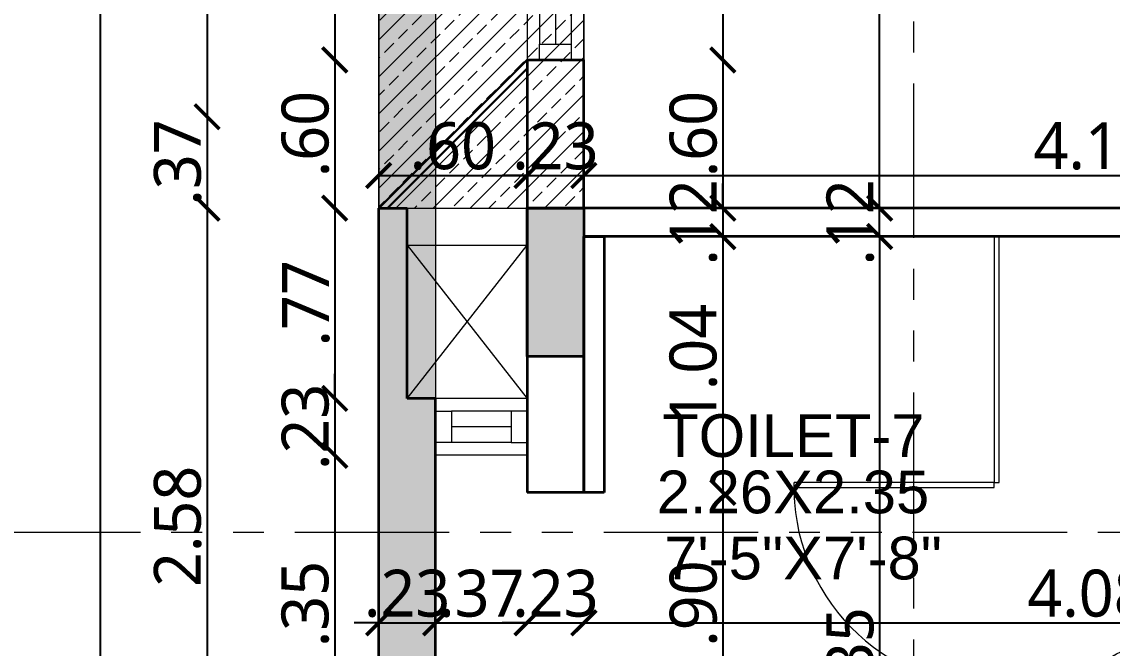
# Model space of a CAD drawing. Extents: x 2450 to 2649, y -7 to 131.
# Drawn here: x 2453.138 to 2457.551, y 64.899 to 67.434 of the extents above; entities that cross this region are included whole.
import ezdxf

# ---------------------------------------------------------------- set-up
doc = ezdxf.new("R2010")
doc.units = 0
doc.header["$MEASUREMENT"] = 0
doc.header["$PDMODE"] = 34
doc.linetypes.add('HIDDEN', pattern=[0.375, 0.25, -0.125])
doc.linetypes.add('PHANTOM2', pattern=[1.25, 0.625, -0.125, 0.125, -0.125, 0.125, -0.125])
for name, color, linetype, lineweight in [('COLUMN', 5, 'Continuous', 35), ('DOOR-WINDOW', 35, 'Continuous', 13), ('DROP', 35, 'Continuous', 13), ('M.S.JALI', 200, 'Continuous', 30), ('SECTION LINE', 3, 'PHANTOM2', 5), ('TEXT-1', 7, 'Continuous', 9), ('WALL', 30, 'Continuous', 35), ('WINDOW-LINE', 25, 'Continuous', 9)]:
    doc.layers.add(name, color=color, linetype=linetype, lineweight=lineweight)
for name, color, linetype, lineweight, true_color in [('COULMN HATCH', 7, 'Continuous', 13, 0xadadad), ('HEATCH BEAM BOTTOM', 7, 'Continuous', 13, 0x92bdc9), ('INTERIOR', 7, 'Continuous', 9, 0x878b6f), ('R.C.C PROJATION', 7, 'HIDDEN', 13, 0xa32900), ('WORKING DIM', 7, 'Continuous', 15, 0x292929)]:
    doc.layers.add(name, color=color, linetype=linetype, lineweight=lineweight, true_color=true_color)
doc.styles.add('ARIAL', font='arial.ttf')
doc.styles.get("Standard").update_dxf_attribs({"font": 'malgunsl.ttf'})
doc.dimstyles.new('R07', dxfattribs={"dimtxt": 0.19, "dimasz": 0.1, "dimexe": 0.18, "dimexo": 0.0625, "dimgap": 0.02, "dimtad": 1, "dimzin": 4, "dimdsep": 46, "dimtxsty": 'Standard', "dimblk": 'ARCHTICK', "dimcen": 0, "dimse1": 1, "dimse2": 1, "dimclrd": 256, "dimclre": 48, "dimclrt": 256, "dimadec": 0, "dimazin": 0, "dimtm": 1e-09, "dimtfac": 1, "dimtix": 1, "dimtmove": 1, "dimatfit": 3, "dimfxl": 0.18, "dimtolj": 1, "dimtzin": 0, "dimlwe": 15, "dimarcsym": 0})

# ---------------------------------------------------------------- blocks, each defined once
blk = doc.blocks.new('*U33')
at = {"layer": 'WINDOW-LINE'}
for p, q in [((175536.9, -38738.57), (175536.9, -38724.1)), ((175545.9, -38738.57), (175545.9, -38724.1))]:
    blk.add_line(p, q, dxfattribs=at)
at = {"layer": 'WINDOW-LINE', "color": 35, "true_color": 0x9d754d}
for p, q in [((175538.9, -38736.07), (175538.9, -38726.6)), ((175543.9, -38736.07), (175543.9, -38726.6))]:
    blk.add_line(p, q, dxfattribs=at)
at = {"layer": 'WINDOW-LINE', "color": 4, "true_color": 0x24ffff}
blk.add_line((175541.4, -38736.07), (175541.4, -38726.6), dxfattribs=at)
at = {"layer": 'WINDOW-LINE'}
for points in [[(175536.9, -38724.1), (175545.9, -38724.1), (175545.9, -38724.1), (175536.9, -38724.1)], [(175536.9, -38738.57), (175545.9, -38738.57), (175545.9, -38738.57), (175536.9, -38738.57)]]:
    blk.add_lwpolyline(points, close=True, dxfattribs=at)
at = {"layer": 'WINDOW-LINE', "color": 35, "true_color": 0x9d754d}
for points in [[(175538.9, -38724.1), (175543.9, -38724.1), (175543.9, -38726.6), (175538.9, -38726.6)], [(175538.9, -38738.57), (175543.9, -38738.57), (175543.9, -38736.07), (175538.9, -38736.07)]]:
    blk.add_lwpolyline(points, close=True, dxfattribs=at)
blk = doc.blocks.new('*U36')
at = {"layer": 'WINDOW-LINE'}
for p, q in [((175536.9, -38810.37), (175536.9, -38726.84)), ((175545.9, -38810.37), (175545.9, -38726.84))]:
    blk.add_line(p, q, dxfattribs=at)
at = {"layer": 'WINDOW-LINE', "color": 35, "true_color": 0x9d754d}
for p, q in [((175538.9, -38807.87), (175538.9, -38729.34)), ((175543.9, -38807.87), (175543.9, -38729.34))]:
    blk.add_line(p, q, dxfattribs=at)
at = {"layer": 'WINDOW-LINE', "color": 4, "true_color": 0x24ffff}
blk.add_line((175541.4, -38807.87), (175541.4, -38729.34), dxfattribs=at)
at = {"layer": 'WINDOW-LINE'}
for points in [[(175536.9, -38726.84), (175545.9, -38726.84), (175545.9, -38726.84), (175536.9, -38726.84)], [(175536.9, -38810.37), (175545.9, -38810.37), (175545.9, -38810.37), (175536.9, -38810.37)]]:
    blk.add_lwpolyline(points, close=True, dxfattribs=at)
at = {"layer": 'WINDOW-LINE', "color": 35, "true_color": 0x9d754d}
for points in [[(175538.9, -38726.84), (175543.9, -38726.84), (175543.9, -38729.34), (175538.9, -38729.34)], [(175538.9, -38810.37), (175543.9, -38810.37), (175543.9, -38807.87), (175538.9, -38807.87)]]:
    blk.add_lwpolyline(points, close=True, dxfattribs=at)
blk = doc.blocks.new('_ArchTick')
at = {"color": 0, "linetype": 'ByBlock', "const_width": 0.15}
blk.add_lwpolyline([(-0.5, -0.5), (0.5, 0.5)], dxfattribs=at)
blk = doc.blocks.new('*D3868')
at = {"layer": 'DEFPOINTS', "color": 0, "transparency": 16777216}
for p in [(2455.1828, 69.4144), (2454.4048, 67.2796), (2455.1828, 67.2796)]:
    blk.add_point(p, dxfattribs=at)
at = {"layer": 'WORKING DIM', "lineweight": -2, "transparency": 16777216}
blk.add_line((2454.4048, 69.4144), (2454.4048, 67.2796), dxfattribs=at)
at = {"layer": 'WORKING DIM', "lineweight": -2, "transparency": 16777216, "xscale": 0.1, "yscale": 0.1, "zscale": 0.1}
for p, rotation in [((2454.4048, 69.4144), 90), ((2454.4048, 67.2796), 270)]:
    blk.add_blockref('_ArchTick', p, dxfattribs=dict(at, rotation=rotation))
at = {"layer": 'WORKING DIM', "transparency": 16777216, "insert": (2454.286, 68.347), "char_height": 0.19, "attachment_point": 5, "rotation": 90}
blk.add_mtext('\\A1;2.13', dxfattribs=at)
blk = doc.blocks.new('*D3869')
at = {"layer": 'DEFPOINTS', "color": 0, "transparency": 16777216}
for p in [(2455.1828, 67.2796), (2454.4048, 66.6796), (2455.1828, 66.6796)]:
    blk.add_point(p, dxfattribs=at)
at = {"layer": 'WORKING DIM', "lineweight": -2, "transparency": 16777216}
blk.add_line((2454.4048, 67.2796), (2454.4048, 66.6796), dxfattribs=at)
at = {"layer": 'WORKING DIM', "lineweight": -2, "transparency": 16777216, "xscale": 0.1, "yscale": 0.1, "zscale": 0.1}
for p, rotation in [((2454.4048, 67.2796), 90), ((2454.4048, 66.6796), 270)]:
    blk.add_blockref('_ArchTick', p, dxfattribs=dict(at, rotation=rotation))
at = {"layer": 'WORKING DIM', "transparency": 16777216, "insert": (2454.2865, 66.9796), "char_height": 0.19, "attachment_point": 5, "rotation": 90}
blk.add_mtext('\\A1;.60', dxfattribs=at)
blk = doc.blocks.new('*D3870')
at = {"layer": 'DEFPOINTS', "color": 0, "transparency": 16777216}
for p in [(2455.1828, 66.6796), (2454.4048, 65.9096), (2454.7553, 65.9096)]:
    blk.add_point(p, dxfattribs=at)
at = {"layer": 'WORKING DIM', "lineweight": -2, "transparency": 16777216}
blk.add_line((2454.4048, 66.6796), (2454.4048, 65.9096), dxfattribs=at)
at = {"layer": 'WORKING DIM', "lineweight": -2, "transparency": 16777216, "xscale": 0.1, "yscale": 0.1, "zscale": 0.1}
for p, rotation in [((2454.4048, 66.6796), 90), ((2454.4048, 65.9096), 270)]:
    blk.add_blockref('_ArchTick', p, dxfattribs=dict(at, rotation=rotation))
at = {"layer": 'WORKING DIM', "transparency": 16777216, "insert": (2454.2884, 66.2946), "char_height": 0.19, "attachment_point": 5, "rotation": 90}
blk.add_mtext('\\A1;.77', dxfattribs=at)
blk = doc.blocks.new('*D3871')
at = {"layer": 'DEFPOINTS', "color": 0, "transparency": 16777216}
for p in [(2454.7553, 65.9096), (2454.4048, 65.6796), (2454.8128, 65.6796)]:
    blk.add_point(p, dxfattribs=at)
at = {"layer": 'WORKING DIM', "lineweight": -2, "transparency": 16777216}
for p, q in [((2454.4048, 65.9096), (2454.4048, 66.0096)), ((2454.4048, 65.9096), (2454.4048, 65.6796)), ((2454.4048, 65.6796), (2454.4048, 65.5796))]:
    blk.add_line(p, q, dxfattribs=at)
at = {"layer": 'WORKING DIM', "lineweight": -2, "transparency": 16777216, "xscale": 0.1, "yscale": 0.1, "zscale": 0.1}
for p, rotation in [((2454.4048, 65.9096), 270), ((2454.4048, 65.6796), 90)]:
    blk.add_blockref('_ArchTick', p, dxfattribs=dict(at, rotation=rotation))
at = {"layer": 'WORKING DIM', "transparency": 16777216, "insert": (2454.2865, 65.7946), "char_height": 0.19, "attachment_point": 5, "rotation": 90}
blk.add_mtext('\\A1;.23', dxfattribs=at)
blk = doc.blocks.new('*D3872')
at = {"layer": 'DEFPOINTS', "color": 0, "transparency": 16777216}
for p in [(2454.8128, 65.6796), (2454.4048, 64.3346), (2454.8128, 64.3346)]:
    blk.add_point(p, dxfattribs=at)
at = {"layer": 'WORKING DIM', "lineweight": -2, "transparency": 16777216}
blk.add_line((2454.4048, 65.6796), (2454.4048, 64.3346), dxfattribs=at)
at = {"layer": 'WORKING DIM', "lineweight": -2, "transparency": 16777216, "xscale": 0.1, "yscale": 0.1, "zscale": 0.1}
for p, rotation in [((2454.4048, 65.6796), 90), ((2454.4048, 64.3346), 270)]:
    blk.add_blockref('_ArchTick', p, dxfattribs=dict(at, rotation=rotation))
at = {"layer": 'WORKING DIM', "transparency": 16777216, "insert": (2454.286, 65.0071), "char_height": 0.19, "attachment_point": 5, "rotation": 90}
blk.add_mtext('\\A1;1.35', dxfattribs=at)
blk = doc.blocks.new('*D3879')
at = {"layer": 'DEFPOINTS', "color": 0, "transparency": 16777216}
for p in [(2455.1828, 69.6444), (2453.888, 67.0496), (2454.9978, 67.0496)]:
    blk.add_point(p, dxfattribs=at)
at = {"layer": 'WORKING DIM', "lineweight": -2, "transparency": 16777216}
blk.add_line((2453.888, 69.6444), (2453.888, 67.0496), dxfattribs=at)
at = {"layer": 'WORKING DIM', "lineweight": -2, "transparency": 16777216, "xscale": 0.1, "yscale": 0.1, "zscale": 0.1}
for p, rotation in [((2453.888, 69.6444), 90), ((2453.888, 67.0496), 270)]:
    blk.add_blockref('_ArchTick', p, dxfattribs=dict(at, rotation=rotation))
at = {"layer": 'WORKING DIM', "transparency": 16777216, "insert": (2453.7697, 68.347), "char_height": 0.19, "attachment_point": 5, "rotation": 90}
blk.add_mtext('\\A1;2.59', dxfattribs=at)
blk = doc.blocks.new('*D3880')
at = {"layer": 'DEFPOINTS', "color": 0, "transparency": 16777216}
for p in [(2454.9978, 67.0496), (2453.888, 66.6796), (2454.9403, 66.6796)]:
    blk.add_point(p, dxfattribs=at)
at = {"layer": 'WORKING DIM', "lineweight": -2, "transparency": 16777216}
blk.add_line((2453.888, 67.0496), (2453.888, 66.6796), dxfattribs=at)
at = {"layer": 'WORKING DIM', "lineweight": -2, "transparency": 16777216, "xscale": 0.1, "yscale": 0.1, "zscale": 0.1}
for p, rotation in [((2453.888, 67.0496), 90), ((2453.888, 66.6796), 270)]:
    blk.add_blockref('_ArchTick', p, dxfattribs=dict(at, rotation=rotation))
at = {"layer": 'WORKING DIM', "transparency": 16777216, "insert": (2453.7697, 66.8646), "char_height": 0.19, "attachment_point": 5, "rotation": 90}
blk.add_mtext('\\A1;.37', dxfattribs=at)
blk = doc.blocks.new('*D3881')
at = {"layer": 'DEFPOINTS', "color": 0, "transparency": 16777216}
for p in [(2454.9403, 66.6796), (2453.888, 64.1046), (2454.9403, 64.1046)]:
    blk.add_point(p, dxfattribs=at)
at = {"layer": 'WORKING DIM', "lineweight": -2, "transparency": 16777216}
blk.add_line((2453.888, 66.6796), (2453.888, 64.1046), dxfattribs=at)
at = {"layer": 'WORKING DIM', "lineweight": -2, "transparency": 16777216, "xscale": 0.1, "yscale": 0.1, "zscale": 0.1}
for p, rotation in [((2453.888, 66.6796), 90), ((2453.888, 64.1046), 270)]:
    blk.add_blockref('_ArchTick', p, dxfattribs=dict(at, rotation=rotation))
at = {"layer": 'WORKING DIM', "transparency": 16777216, "insert": (2453.7697, 65.3921), "char_height": 0.19, "attachment_point": 5, "rotation": 90}
blk.add_mtext('\\A1;2.58', dxfattribs=at)
blk = doc.blocks.new('*D3918')
at = {"layer": 'DEFPOINTS', "color": 0, "transparency": 16777216}
for p in [(2455.4128, 69.4144), (2455.4128, 67.2796), (2455.9751, 67.2796)]:
    blk.add_point(p, dxfattribs=at)
at = {"layer": 'WORKING DIM', "lineweight": -2, "transparency": 16777216}
blk.add_line((2455.9751, 69.4144), (2455.9751, 67.2796), dxfattribs=at)
at = {"layer": 'WORKING DIM', "lineweight": -2, "transparency": 16777216, "xscale": 0.1, "yscale": 0.1, "zscale": 0.1}
for p, rotation in [((2455.9751, 69.4144), 90), ((2455.9751, 67.2796), 270)]:
    blk.add_blockref('_ArchTick', p, dxfattribs=dict(at, rotation=rotation))
at = {"layer": 'WORKING DIM', "transparency": 16777216, "insert": (2455.8563, 68.347), "char_height": 0.19, "attachment_point": 5, "rotation": 90}
blk.add_mtext('\\A1;2.13', dxfattribs=at)
blk = doc.blocks.new('*D3919')
at = {"layer": 'DEFPOINTS', "color": 0, "transparency": 16777216}
for p in [(2455.4128, 67.2796), (2455.4128, 66.6796), (2455.9751, 66.6796)]:
    blk.add_point(p, dxfattribs=at)
at = {"layer": 'WORKING DIM', "lineweight": -2, "transparency": 16777216}
blk.add_line((2455.9751, 67.2796), (2455.9751, 66.6796), dxfattribs=at)
at = {"layer": 'WORKING DIM', "lineweight": -2, "transparency": 16777216, "xscale": 0.1, "yscale": 0.1, "zscale": 0.1}
for p, rotation in [((2455.9751, 67.2796), 90), ((2455.9751, 66.6796), 270)]:
    blk.add_blockref('_ArchTick', p, dxfattribs=dict(at, rotation=rotation))
at = {"layer": 'WORKING DIM', "transparency": 16777216, "insert": (2455.8568, 66.9796), "char_height": 0.19, "attachment_point": 5, "rotation": 90}
blk.add_mtext('\\A1;.60', dxfattribs=at)
blk = doc.blocks.new('*D3920')
at = {"layer": 'DEFPOINTS', "color": 0, "transparency": 16777216}
for p in [(2455.4128, 66.6796), (2455.4128, 66.5646), (2455.9751, 66.5646)]:
    blk.add_point(p, dxfattribs=at)
at = {"layer": 'WORKING DIM', "lineweight": -2, "transparency": 16777216}
for p, q in [((2455.9751, 66.6796), (2455.9751, 66.7796)), ((2455.9751, 66.6796), (2455.9751, 66.5646)), ((2455.9751, 66.5646), (2455.9751, 66.4646))]:
    blk.add_line(p, q, dxfattribs=at)
at = {"layer": 'WORKING DIM', "lineweight": -2, "transparency": 16777216, "xscale": 0.1, "yscale": 0.1, "zscale": 0.1}
for p, rotation in [((2455.9751, 66.6796), 270), ((2455.9751, 66.5646), 90)]:
    blk.add_blockref('_ArchTick', p, dxfattribs=dict(at, rotation=rotation))
at = {"layer": 'WORKING DIM', "transparency": 16777216, "insert": (2455.8566, 66.6221), "char_height": 0.19, "attachment_point": 5, "rotation": 90}
blk.add_mtext('\\A1;.12', dxfattribs=at)
blk = doc.blocks.new('*D3921')
at = {"layer": 'DEFPOINTS', "color": 0, "transparency": 16777216}
for p in [(2455.4128, 66.5646), (2455.4952, 65.5296), (2455.9751, 65.5296)]:
    blk.add_point(p, dxfattribs=at)
at = {"layer": 'WORKING DIM', "lineweight": -2, "transparency": 16777216}
blk.add_line((2455.9751, 66.5646), (2455.9751, 65.5296), dxfattribs=at)
at = {"layer": 'WORKING DIM', "lineweight": -2, "transparency": 16777216, "xscale": 0.1, "yscale": 0.1, "zscale": 0.1}
for p, rotation in [((2455.9751, 66.5646), 90), ((2455.9751, 65.5296), 270)]:
    blk.add_blockref('_ArchTick', p, dxfattribs=dict(at, rotation=rotation))
at = {"layer": 'WORKING DIM', "transparency": 16777216, "insert": (2455.8563, 66.0471), "char_height": 0.19, "attachment_point": 5, "rotation": 90}
blk.add_mtext('\\A1;1.04', dxfattribs=at)
blk = doc.blocks.new('*D3922')
at = {"layer": 'DEFPOINTS', "color": 0, "transparency": 16777216}
for p in [(2455.4952, 65.5296), (2455.4128, 64.6296), (2455.9751, 64.6296)]:
    blk.add_point(p, dxfattribs=at)
at = {"layer": 'WORKING DIM', "lineweight": -2, "transparency": 16777216}
blk.add_line((2455.9751, 65.5296), (2455.9751, 64.6296), dxfattribs=at)
at = {"layer": 'WORKING DIM', "lineweight": -2, "transparency": 16777216, "xscale": 0.1, "yscale": 0.1, "zscale": 0.1}
for p, rotation in [((2455.9751, 65.5296), 90), ((2455.9751, 64.6296), 270)]:
    blk.add_blockref('_ArchTick', p, dxfattribs=dict(at, rotation=rotation))
at = {"layer": 'WORKING DIM', "transparency": 16777216, "insert": (2455.8568, 65.0796), "char_height": 0.19, "attachment_point": 5, "rotation": 90}
blk.add_mtext('\\A1;.90', dxfattribs=at)
blk = doc.blocks.new('*D3929')
at = {"layer": 'DEFPOINTS', "color": 0, "transparency": 16777216}
for p in [(2457.4203, 66.5646), (2456.6097, 64.2196), (2457.0928, 64.2196)]:
    blk.add_point(p, dxfattribs=at)
at = {"layer": 'WORKING DIM', "lineweight": -2, "transparency": 16777216}
blk.add_line((2456.6097, 66.5646), (2456.6097, 64.2196), dxfattribs=at)
at = {"layer": 'WORKING DIM', "lineweight": -2, "transparency": 16777216, "xscale": 0.1, "yscale": 0.1, "zscale": 0.1}
for p, rotation in [((2456.6097, 66.5646), 90), ((2456.6097, 64.2196), 270)]:
    blk.add_blockref('_ArchTick', p, dxfattribs=dict(at, rotation=rotation))
at = {"layer": 'WORKING DIM', "transparency": 16777216, "insert": (2456.4914, 64.8198), "char_height": 0.19, "attachment_point": 5, "rotation": 90}
blk.add_mtext('\\A1;2.35', dxfattribs=at)
blk = doc.blocks.new('*D3930')
at = {"layer": 'DEFPOINTS', "color": 0, "transparency": 16777216}
for p in [(2456.6097, 66.6796), (2457.4203, 66.6796), (2457.4203, 66.5646)]:
    blk.add_point(p, dxfattribs=at)
at = {"layer": 'WORKING DIM', "lineweight": -2, "transparency": 16777216}
for p, q in [((2456.6097, 66.6796), (2456.6097, 66.7796)), ((2456.6097, 66.5646), (2456.6097, 66.6796)), ((2456.6097, 66.5646), (2456.6097, 66.4646))]:
    blk.add_line(p, q, dxfattribs=at)
at = {"layer": 'WORKING DIM', "lineweight": -2, "transparency": 16777216, "xscale": 0.1, "yscale": 0.1, "zscale": 0.1}
for p, rotation in [((2456.6097, 66.6796), 270), ((2456.6097, 66.5646), 90)]:
    blk.add_blockref('_ArchTick', p, dxfattribs=dict(at, rotation=rotation))
at = {"layer": 'WORKING DIM', "transparency": 16777216, "insert": (2456.4912, 66.6221), "char_height": 0.19, "attachment_point": 5, "rotation": 90}
blk.add_mtext('\\A1;.12', dxfattribs=at)
blk = doc.blocks.new('*D3931')
at = {"layer": 'DEFPOINTS', "color": 0, "transparency": 16777216}
for p in [(2456.6097, 71.5276), (2457.3628, 71.5276), (2457.3628, 66.6796)]:
    blk.add_point(p, dxfattribs=at)
at = {"layer": 'WORKING DIM', "lineweight": -2, "transparency": 16777216}
blk.add_line((2456.6097, 66.6796), (2456.6097, 71.5276), dxfattribs=at)
at = {"layer": 'WORKING DIM', "lineweight": -2, "transparency": 16777216, "xscale": 0.1, "yscale": 0.1, "zscale": 0.1}
for p, rotation in [((2456.6097, 71.5276), 90), ((2456.6097, 66.6796), 270)]:
    blk.add_blockref('_ArchTick', p, dxfattribs=dict(at, rotation=rotation))
at = {"layer": 'WORKING DIM', "transparency": 16777216, "insert": (2456.4914, 69.1036), "char_height": 0.19, "attachment_point": 5, "rotation": 90}
blk.add_mtext('\\A1;4.85', dxfattribs=at)
blk = doc.blocks.new('*D4047')
at = {"layer": 'DEFPOINTS', "color": 0, "transparency": 16777216}
for p in [(2454.5828, 65.3921), (2454.8128, 65.1171), (2454.8128, 65.0015)]:
    blk.add_point(p, dxfattribs=at)
at = {"layer": 'WORKING DIM', "lineweight": -2, "transparency": 16777216}
for p, q in [((2454.5828, 65.0015), (2454.4828, 65.0015)), ((2454.5828, 65.0015), (2454.8128, 65.0015)), ((2454.8128, 65.0015), (2454.9128, 65.0015))]:
    blk.add_line(p, q, dxfattribs=at)
at = {"layer": 'WORKING DIM', "lineweight": -2, "transparency": 16777216, "xscale": 0.1, "yscale": 0.1, "zscale": 0.1}
blk.add_blockref('_ArchTick', (2454.5828, 65.0015), dxfattribs=at)
at = {"layer": 'WORKING DIM', "lineweight": -2, "transparency": 16777216, "xscale": 0.1, "yscale": 0.1, "zscale": 0.1, "rotation": 180}
blk.add_blockref('_ArchTick', (2454.8128, 65.0015), dxfattribs=at)
at = {"layer": 'WORKING DIM', "transparency": 16777216, "insert": (2454.6978, 65.1198), "char_height": 0.19, "attachment_point": 5}
blk.add_mtext('\\A1;.23', dxfattribs=at)
blk = doc.blocks.new('*D4048')
at = {"layer": 'DEFPOINTS', "color": 0, "transparency": 16777216}
for p in [(2455.1828, 65.9096), (2454.8128, 65.1171), (2455.1828, 65.0015)]:
    blk.add_point(p, dxfattribs=at)
at = {"layer": 'WORKING DIM', "lineweight": -2, "transparency": 16777216}
blk.add_line((2454.8128, 65.0015), (2455.1828, 65.0015), dxfattribs=at)
at = {"layer": 'WORKING DIM', "lineweight": -2, "transparency": 16777216, "xscale": 0.1, "yscale": 0.1, "zscale": 0.1, "rotation": 180}
blk.add_blockref('_ArchTick', (2454.8128, 65.0015), dxfattribs=at)
at = {"layer": 'WORKING DIM', "lineweight": -2, "transparency": 16777216, "xscale": 0.1, "yscale": 0.1, "zscale": 0.1}
blk.add_blockref('_ArchTick', (2455.1828, 65.0015), dxfattribs=at)
at = {"layer": 'WORKING DIM', "transparency": 16777216, "insert": (2454.9978, 65.1198), "char_height": 0.19, "attachment_point": 5}
blk.add_mtext('\\A1;.37', dxfattribs=at)
blk = doc.blocks.new('*D4049')
at = {"layer": 'DEFPOINTS', "color": 0, "transparency": 16777216}
for p in [(2455.1828, 65.9096), (2455.4128, 65.9096), (2455.4128, 65.0015)]:
    blk.add_point(p, dxfattribs=at)
at = {"layer": 'WORKING DIM', "lineweight": -2, "transparency": 16777216}
for p, q in [((2455.1828, 65.0015), (2455.0828, 65.0015)), ((2455.1828, 65.0015), (2455.4128, 65.0015)), ((2455.4128, 65.0015), (2455.5128, 65.0015))]:
    blk.add_line(p, q, dxfattribs=at)
at = {"layer": 'WORKING DIM', "lineweight": -2, "transparency": 16777216, "xscale": 0.1, "yscale": 0.1, "zscale": 0.1}
blk.add_blockref('_ArchTick', (2455.1828, 65.0015), dxfattribs=at)
at = {"layer": 'WORKING DIM', "lineweight": -2, "transparency": 16777216, "xscale": 0.1, "yscale": 0.1, "zscale": 0.1, "rotation": 180}
blk.add_blockref('_ArchTick', (2455.4128, 65.0015), dxfattribs=at)
at = {"layer": 'WORKING DIM', "transparency": 16777216, "insert": (2455.2978, 65.1198), "char_height": 0.19, "attachment_point": 5}
blk.add_mtext('\\A1;.23', dxfattribs=at)
blk = doc.blocks.new('*D4050')
at = {"layer": 'DEFPOINTS', "color": 0, "transparency": 16777216}
for p in [(2459.4928, 66.5646), (2455.4128, 65.9096), (2459.4928, 65.0015)]:
    blk.add_point(p, dxfattribs=at)
at = {"layer": 'WORKING DIM', "lineweight": -2, "transparency": 16777216}
blk.add_line((2455.4128, 65.0015), (2459.4928, 65.0015), dxfattribs=at)
at = {"layer": 'WORKING DIM', "lineweight": -2, "transparency": 16777216, "xscale": 0.1, "yscale": 0.1, "zscale": 0.1, "rotation": 180}
blk.add_blockref('_ArchTick', (2455.4128, 65.0015), dxfattribs=at)
at = {"layer": 'WORKING DIM', "lineweight": -2, "transparency": 16777216, "xscale": 0.1, "yscale": 0.1, "zscale": 0.1}
blk.add_blockref('_ArchTick', (2459.4928, 65.0015), dxfattribs=at)
at = {"layer": 'WORKING DIM', "transparency": 16777216, "insert": (2457.4528, 65.1198), "char_height": 0.19, "attachment_point": 5}
blk.add_mtext('\\A1;4.08', dxfattribs=at)
blk = doc.blocks.new('*D4061')
at = {"layer": 'DEFPOINTS', "color": 0, "transparency": 16777216}
for p in [(2454.5828, 67.1646), (2455.1828, 67.0496), (2455.1828, 66.8118)]:
    blk.add_point(p, dxfattribs=at)
at = {"layer": 'WORKING DIM', "lineweight": -2, "transparency": 16777216}
blk.add_line((2454.5828, 66.8118), (2455.1828, 66.8118), dxfattribs=at)
at = {"layer": 'WORKING DIM', "lineweight": -2, "transparency": 16777216, "xscale": 0.1, "yscale": 0.1, "zscale": 0.1, "rotation": 180}
blk.add_blockref('_ArchTick', (2454.5828, 66.8118), dxfattribs=at)
at = {"layer": 'WORKING DIM', "lineweight": -2, "transparency": 16777216, "xscale": 0.1, "yscale": 0.1, "zscale": 0.1}
blk.add_blockref('_ArchTick', (2455.1828, 66.8118), dxfattribs=at)
at = {"layer": 'WORKING DIM', "transparency": 16777216, "insert": (2454.8828, 66.9301), "char_height": 0.19, "attachment_point": 5}
blk.add_mtext('\\A1;.60', dxfattribs=at)
blk = doc.blocks.new('*D4062')
at = {"layer": 'DEFPOINTS', "color": 0, "transparency": 16777216}
for p in [(2455.1828, 67.0496), (2455.4128, 66.8118), (2455.4128, 66.6796)]:
    blk.add_point(p, dxfattribs=at)
at = {"layer": 'WORKING DIM', "lineweight": -2, "transparency": 16777216}
for p, q in [((2455.1828, 66.8118), (2455.0828, 66.8118)), ((2455.1828, 66.8118), (2455.4128, 66.8118)), ((2455.4128, 66.8118), (2455.5128, 66.8118))]:
    blk.add_line(p, q, dxfattribs=at)
at = {"layer": 'WORKING DIM', "lineweight": -2, "transparency": 16777216, "xscale": 0.1, "yscale": 0.1, "zscale": 0.1}
blk.add_blockref('_ArchTick', (2455.1828, 66.8118), dxfattribs=at)
at = {"layer": 'WORKING DIM', "lineweight": -2, "transparency": 16777216, "xscale": 0.1, "yscale": 0.1, "zscale": 0.1, "rotation": 180}
blk.add_blockref('_ArchTick', (2455.4128, 66.8118), dxfattribs=at)
at = {"layer": 'WORKING DIM', "transparency": 16777216, "insert": (2455.2978, 66.9301), "char_height": 0.19, "attachment_point": 5}
blk.add_mtext('\\A1;.23', dxfattribs=at)
blk = doc.blocks.new('*D4063')
at = {"layer": 'DEFPOINTS', "color": 0, "transparency": 16777216}
for p in [(2459.5428, 66.8118), (2455.4128, 66.6796), (2459.5428, 66.6796)]:
    blk.add_point(p, dxfattribs=at)
at = {"layer": 'WORKING DIM', "lineweight": -2, "transparency": 16777216}
blk.add_line((2455.4128, 66.8118), (2459.5428, 66.8118), dxfattribs=at)
at = {"layer": 'WORKING DIM', "lineweight": -2, "transparency": 16777216, "xscale": 0.1, "yscale": 0.1, "zscale": 0.1, "rotation": 180}
blk.add_blockref('_ArchTick', (2455.4128, 66.8118), dxfattribs=at)
at = {"layer": 'WORKING DIM', "lineweight": -2, "transparency": 16777216, "xscale": 0.1, "yscale": 0.1, "zscale": 0.1}
blk.add_blockref('_ArchTick', (2459.5428, 66.8118), dxfattribs=at)
at = {"layer": 'WORKING DIM', "transparency": 16777216, "insert": (2457.4778, 66.9306), "char_height": 0.19, "attachment_point": 5}
blk.add_mtext('\\A1;4.13', dxfattribs=at)
blk = doc.blocks.new('*D4107')
at = {"layer": 'DEFPOINTS', "color": 0, "transparency": 16777216}
for p in [(2453.4568, 71.7576), (2455.1828, 71.7576), (2454.5828, 55.6696)]:
    blk.add_point(p, dxfattribs=at)
at = {"layer": 'WORKING DIM', "lineweight": -2, "transparency": 16777216}
blk.add_line((2453.4568, 55.6696), (2453.4568, 71.7576), dxfattribs=at)
at = {"layer": 'WORKING DIM', "lineweight": -2, "transparency": 16777216, "xscale": 0.1, "yscale": 0.1, "zscale": 0.1}
for p, rotation in [((2453.4568, 71.7576), 90), ((2453.4568, 55.6696), 270)]:
    blk.add_blockref('_ArchTick', p, dxfattribs=dict(at, rotation=rotation))
at = {"layer": 'WORKING DIM', "transparency": 16777216, "insert": (2453.338, 63.7136), "char_height": 0.19, "attachment_point": 5, "rotation": 90}
blk.add_mtext('\\A1;16.09', dxfattribs=at)
blk = doc.blocks.new('*U14')
at = {"layer": 'DOOR-WINDOW'}
for points in [[(0.0492, 0.804), (0.0492, 0.0263), (0.0605, 0.0263), (0.0605, 0.804), (0.0492, 0.804)], [(0, 0.05), (0, -0.05), (0.0105, -0.05), (0.0105, -0.0625), (0.048, -0.0625), (0.048, -0.0313), (0.0605, -0.0313), (0.0605, 0.025), (0.048, 0.025), (0.048, 0.0625), (0.0105, 0.0625), (0.0105, 0.05)], [(0.9, 0.05), (0.9, -0.05), (0.8895, -0.05), (0.8895, -0.0625), (0.852, -0.0625), (0.852, -0.0313), (0.8395, -0.0313), (0.8395, 0.025), (0.852, 0.025), (0.852, 0.0625), (0.8895, 0.0625), (0.8895, 0.05)]]:
    blk.add_lwpolyline(points, close=True, dxfattribs=at)
blk.add_arc((0.0605, 0.025), 0.779, 360, 90.3667, dxfattribs=at)

msp = doc.modelspace()

# ---------------------------------------------------------------- hatches: boundary and pattern name
at = {"layer": 'COULMN HATCH', "ltscale": 0.001}
h = msp.add_hatch(color=256, dxfattribs=at)
h.dxf.hatch_style = 1
h.paths.add_polyline_path([(2468.0201, 70.9396), (2468.0201, 70.4896), (2468.2501, 70.4896), (2468.2501, 70.9396)])
h.paths.add_polyline_path([(2473.0501, 70.1946), (2472.8201, 70.1946), (2472.8201, 70.7196), (2473.0501, 70.7196)])
h.paths.add_polyline_path([(2463.5601, 70.7196), (2463.5601, 70.4896), (2463.0351, 70.4896), (2463.0351, 70.7196)])
h.paths.add_polyline_path([(2460.5928, 71.1596), (2460.8228, 71.1596), (2460.8228, 70.6346), (2460.5928, 70.6346)])
h.paths.add_polyline_path([(2455.1828, 71.4546), (2455.4128, 71.4546), (2455.4128, 70.9296), (2455.1828, 70.9296)])
h.paths.add_polyline_path([(2472.8201, 67.0496), (2473.0501, 67.0496), (2473.0501, 66.4496), (2472.8201, 66.4496)])
h.paths.add_polyline_path([(2467.7201, 66.4496), (2467.7201, 66.6796), (2468.4701, 66.6796), (2468.4701, 66.4496)])
h.paths.add_polyline_path([(2463.1501, 66.4496), (2462.9201, 66.4496), (2462.9201, 67.1996), (2463.1501, 67.1996)])
h.paths.add_polyline_path([(2460.8228, 66.4496), (2460.5928, 66.4496), (2460.5928, 67.1996), (2460.8228, 67.1996)])
h.paths.add_polyline_path([(2455.1828, 66.6796), (2455.4128, 66.6796), (2455.4128, 66.0796), (2455.1828, 66.0796)])
h.paths.add_polyline_path([(2460.8228, 63.8046), (2460.5928, 63.8046), (2460.5928, 64.5546), (2460.8228, 64.5546)])
h.paths.add_polyline_path([(2455.1828, 64.6296), (2455.4128, 64.6296), (2455.4128, 64.1046), (2455.1828, 64.1046)])
h.paths.add_polyline_path([(2460.5928, 60.2246), (2460.8228, 60.2246), (2460.8228, 59.6246), (2460.5928, 59.6246)])
h.paths.add_polyline_path([(2455.7828, 59.8546), (2455.7828, 59.6246), (2455.1828, 59.6246), (2455.1828, 59.8546)])
h.paths.add_polyline_path([(2470.1301, 61.0796), (2470.1301, 60.8496), (2469.5301, 60.8496), (2469.5301, 61.0796)])
h.paths.add_polyline_path([(2465.2201, 61.0796), (2465.2201, 60.8496), (2464.4701, 60.8496), (2464.4701, 61.0796)])
h.paths.add_polyline_path([(2472.8201, 61.0796), (2473.0501, 61.0796), (2473.0501, 60.5546), (2472.8201, 60.5546)])
h.paths.add_polyline_path([(2469.9001, 56.4996), (2470.1301, 56.4996), (2470.1301, 56.2696), (2469.9001, 56.2696)])
h.paths.add_polyline_path([(2464.4701, 56.8696), (2464.7001, 56.8696), (2464.7001, 56.2696), (2464.4701, 56.2696)])
at = {"layer": 'DROP', "true_color": 0xf8f6b0}
h = msp.add_hatch(color=51, dxfattribs=at)
h.dxf.hatch_style = 1
h.paths.add_polyline_path([(2454.5828, 55.8996), (2454.5828, 70.9276), (2454.8128, 70.9276), (2454.8128, 55.8996)])
at = {"layer": 'HEATCH BEAM BOTTOM', "ltscale": 10}
h = msp.add_hatch(dxfattribs=at)
h.set_pattern_fill('ANSI33', color=256, scale=0.42495323)
h.paths.add_polyline_path([(2454.5828, 66.6796), (2455.4128, 66.6796), (2455.4128, 71.7576), (2454.5828, 71.7576)])

# ---------------------------------------------------------------- linework, layer by layer
at = {"layer": 'COLUMN'}
msp.add_lwpolyline([(2455.1828, 66.6796), (2455.4128, 66.6796), (2455.4128, 66.0796), (2455.1828, 66.0796)], close=True, dxfattribs=at)
at = {"layer": 'DROP'}
for p, q in [((2454.6978, 66.6796), (2455.1828, 66.6796)), ((2454.6978, 66.5296), (2455.1828, 65.9096)), ((2454.6978, 65.9096), (2455.1828, 66.5296)), ((2454.6978, 66.5296), (2455.1828, 66.5296))]:
    msp.add_line(p, q, dxfattribs=at)
msp.add_lwpolyline([(2454.5828, 55.8996), (2454.5828, 70.9276), (2454.8128, 70.9276), (2454.8128, 55.8996)], close=True, dxfattribs=at)
at = {"layer": 'HEATCH BEAM BOTTOM'}
msp.add_lwpolyline([(2454.5828, 66.6796), (2455.4128, 66.6796), (2455.4128, 71.7576), (2454.5828, 71.7576), (2454.5828, 66.6796)], dxfattribs=at)
at = {"layer": 'INTERIOR', "color": 4}
msp.add_lwpolyline([(2457.0728, 65.5696), (2457.0928, 65.5696), (2457.0928, 66.5646), (2457.0728, 66.5646)], close=True, dxfattribs=at)
msp.add_lwpolyline([(2456.2628, 65.5496), (2457.0728, 65.5496), (2457.0728, 65.5696), (2456.2631, 65.5696)], dxfattribs=at)
msp.add_arc((2457.0728, 65.5496), 0.81, 178.5851, 270, dxfattribs=at)
at = {"layer": 'M.S.JALI'}
for p, q in [((2454.5828, 66.6796), (2455.1828, 67.2796)), ((2454.6182, 66.6796), (2455.1828, 67.2443))]:
    msp.add_line(p, q, dxfattribs=at)
at = {"layer": 'R.C.C PROJATION'}
msp.add_line((2454.5828, 70.9276), (2454.5828, 66.6796), dxfattribs=at)
at = {"layer": 'SECTION LINE'}
for points in [[(2455.7254, 51.5593), (2456.7481, 51.5593), (2456.7481, 75.9985), (2455.7254, 75.9985)], [(2477.3681, 66.5509), (2477.3681, 65.3676), (2450.7589, 65.3676), (2450.7589, 66.24)]]:
    msp.add_lwpolyline(points, dxfattribs=at)
at = {"layer": 'WALL'}
for p, q in [((2455.1828, 67.2796), (2455.1828, 66.2296)), ((2455.1828, 67.2796), (2455.4128, 67.2796)), ((2455.4128, 66.6796), (2455.4128, 67.2796)), ((2454.5828, 64.1046), (2454.5828, 66.6796)), ((2454.5828, 66.6796), (2454.6978, 66.6796)), ((2454.6978, 65.9096), (2454.6978, 66.6796)), ((2459.5428, 66.6796), (2455.1828, 66.6796)), ((2459.5428, 66.5646), (2455.4128, 66.5646)), ((2455.1828, 66.2296), (2455.1828, 65.5296)), ((2455.4128, 66.2296), (2455.4128, 65.5296)), ((2454.8128, 65.9096), (2454.6978, 65.9096)), ((2454.8128, 64.3346), (2454.8128, 65.9096)), ((2455.4128, 65.5296), (2455.1828, 65.5296))]:
    msp.add_line(p, q, dxfattribs=at)
at = {"layer": 'WALL', "color": 3}
msp.add_lwpolyline([(2455.4952, 65.5296), (2455.4128, 65.5296), (2455.4128, 66.5646), (2455.4952, 66.5646)], close=True, dxfattribs=at)

# ---------------------------------------------------------------- block references
at = {"layer": 'DOOR-WINDOW', "xscale": 0.02555555555552771, "yscale": 0.02555555555552771, "zscale": 0.02555555555552771}
for name, p, rotation in [('*U36', (6941.3558, -922.4062), 180), ('*U33', (1465.197, -4420.2633), 89.99999999999999)]:
    msp.add_blockref(name, p, dxfattribs=dict(at, rotation=rotation))
at = {"layer": 'WINDOW-LINE', "xscale": -1}
msp.add_blockref('*U14', (2457.9928, 64.1621), dxfattribs=at)

# ---------------------------------------------------------------- texts
at = {"layer": 'TEXT-1', "color": 18, "ltscale": 10, "true_color": 0x000000, "char_height": 0.173107, "attachment_point": 1, "style": 'ARIAL'}
for s, insert, width in [('\\A1;TOILET-7', (2455.7296, 65.8459), 1.873194), ('\\A1;2.26X2.35', (2455.7078, 65.6177), 2.143194)]:
    msp.add_mtext(s, dxfattribs=dict(at, insert=insert, width=width))
at = {"layer": 'TEXT-1', "color": 146, "ltscale": 10, "true_color": 0x105689, "insert": (2455.7375, 65.3503), "char_height": 0.173107, "width": 2.143194, "attachment_point": 1, "style": 'ARIAL'}
msp.add_mtext('\\A1;7\'-5"X7\'-8"', dxfattribs=at)

# ---------------------------------------------------------------- dimensions: what is measured, and where the dimension line sits
at = {"layer": 'WORKING DIM'}
for base, p1, p2, picture, middle in [((2453.4568, 71.7576), (2454.5828, 55.6696), (2455.1828, 71.7576), '*D4107', (2453.338, 63.7136)), ((2456.6097, 71.5276), (2457.3628, 66.6796), (2457.3628, 71.5276), '*D3931', (2456.4914, 69.1036)), ((2453.888, 67.0496), (2455.1828, 69.6444), (2454.9978, 67.0496), '*D3879', (2453.7697, 68.347)), ((2454.4048, 67.2796), (2455.1828, 69.4144), (2455.1828, 67.2796), '*D3868', (2454.286, 68.347)), ((2455.9751, 67.2796), (2455.4128, 69.4144), (2455.4128, 67.2796), '*D3918', (2455.8563, 68.347)), ((2454.4048, 66.6796), (2455.1828, 67.2796), (2455.1828, 66.6796), '*D3869', (2454.2865, 66.9796)), ((2455.9751, 66.6796), (2455.4128, 67.2796), (2455.4128, 66.6796), '*D3919', (2455.8568, 66.9796)), ((2453.888, 66.6796), (2454.9978, 67.0496), (2454.9403, 66.6796), '*D3880', (2453.7697, 66.8646)), ((2455.975082745, 66.5646409111), (2455.4128431105, 66.6796409111), (2455.4128431105, 66.5646409111), '*D3920', (2455.8565953215, 66.6221409111)), ((2456.6096980906, 66.6796409111), (2457.4203431105, 66.5646409111), (2457.4203431105, 66.6796409111), '*D3930', (2456.4912106671, 66.6221409111)), ((2453.8879671013, 64.1046409111), (2454.9403431105, 66.6796409111), (2454.9403431105, 64.1046409111), '*D3881', (2453.7696734236, 65.3921409111)), ((2454.4048, 65.9096), (2455.1828, 66.6796), (2454.7553, 65.9096), '*D3870', (2454.2884, 66.2946)), ((2455.975082745, 65.5296409111), (2455.4128431105, 66.5646409111), (2455.495230985, 65.5296409111), '*D3921', (2455.8562724119, 66.0471409111)), ((2454.4048, 65.6796), (2454.7553, 65.9096), (2454.8128, 65.6796), '*D3871', (2454.2865, 65.7946)), ((2454.4047696818, 64.3346409111), (2454.8128431105, 65.6796409111), (2454.8128431105, 64.3346409111), '*D3872', (2454.2859593487, 65.0071409111)), ((2455.9751, 64.6296), (2455.4952, 65.5296), (2455.4128, 64.6296), '*D3922', (2455.8568, 65.0796))]:
    dim = msp.add_linear_dim(base=base, p1=p1, p2=p2, angle=90, dimstyle='R07', override={"dimpost": '\\X'}, dxfattribs=at)
    dim.commit()
    dim.dimension.update_dxf_attribs({"geometry": picture, "text_midpoint": middle})
for base, p1, p2, picture, middle in [((2455.1828, 66.8118), (2454.5828, 67.1646), (2455.1828, 67.0496), '*D4061', (2454.8828, 66.9301)), ((2455.4128, 66.8118), (2455.1828, 67.0496), (2455.4128, 66.6796), '*D4062', (2455.2978, 66.9301)), ((2459.5428, 66.8118), (2455.4128, 66.6796), (2459.5428, 66.6796), '*D4063', (2457.4778, 66.9306)), ((2459.4928, 65.0015), (2455.4128, 65.9096), (2459.4928, 66.5646), '*D4050', (2457.4528, 65.1198)), ((2455.1828, 65.0015), (2454.8128, 65.1171), (2455.1828, 65.9096), '*D4048', (2454.9978, 65.1198)), ((2455.4128, 65.0015), (2455.1828, 65.9096), (2455.4128, 65.9096), '*D4049', (2455.2978, 65.1198)), ((2454.8128, 65.0015), (2454.5828, 65.3921), (2454.8128, 65.1171), '*D4047', (2454.6978, 65.1198))]:
    dim = msp.add_linear_dim(base=base, p1=p1, p2=p2, dimstyle='R07', override={"dimpost": '\\X'}, dxfattribs=at)
    dim.commit()
    dim.dimension.update_dxf_attribs({"geometry": picture, "text_midpoint": middle})
dim = msp.add_linear_dim(base=(2456.6096980906, 64.2196409111), p1=(2457.4203431105, 66.5646409111), p2=(2457.0928431105, 64.2196409111), angle=90, dimstyle='R07', override={"dimpost": '\\X'}, dxfattribs=at)
dim.commit()
dim.dimension.update_dxf_attribs({"geometry": '*D3929', "text_midpoint": (2456.6096980906, 64.8198459412), "dimtype": 160})

doc.saveas('drawing.dxf')
